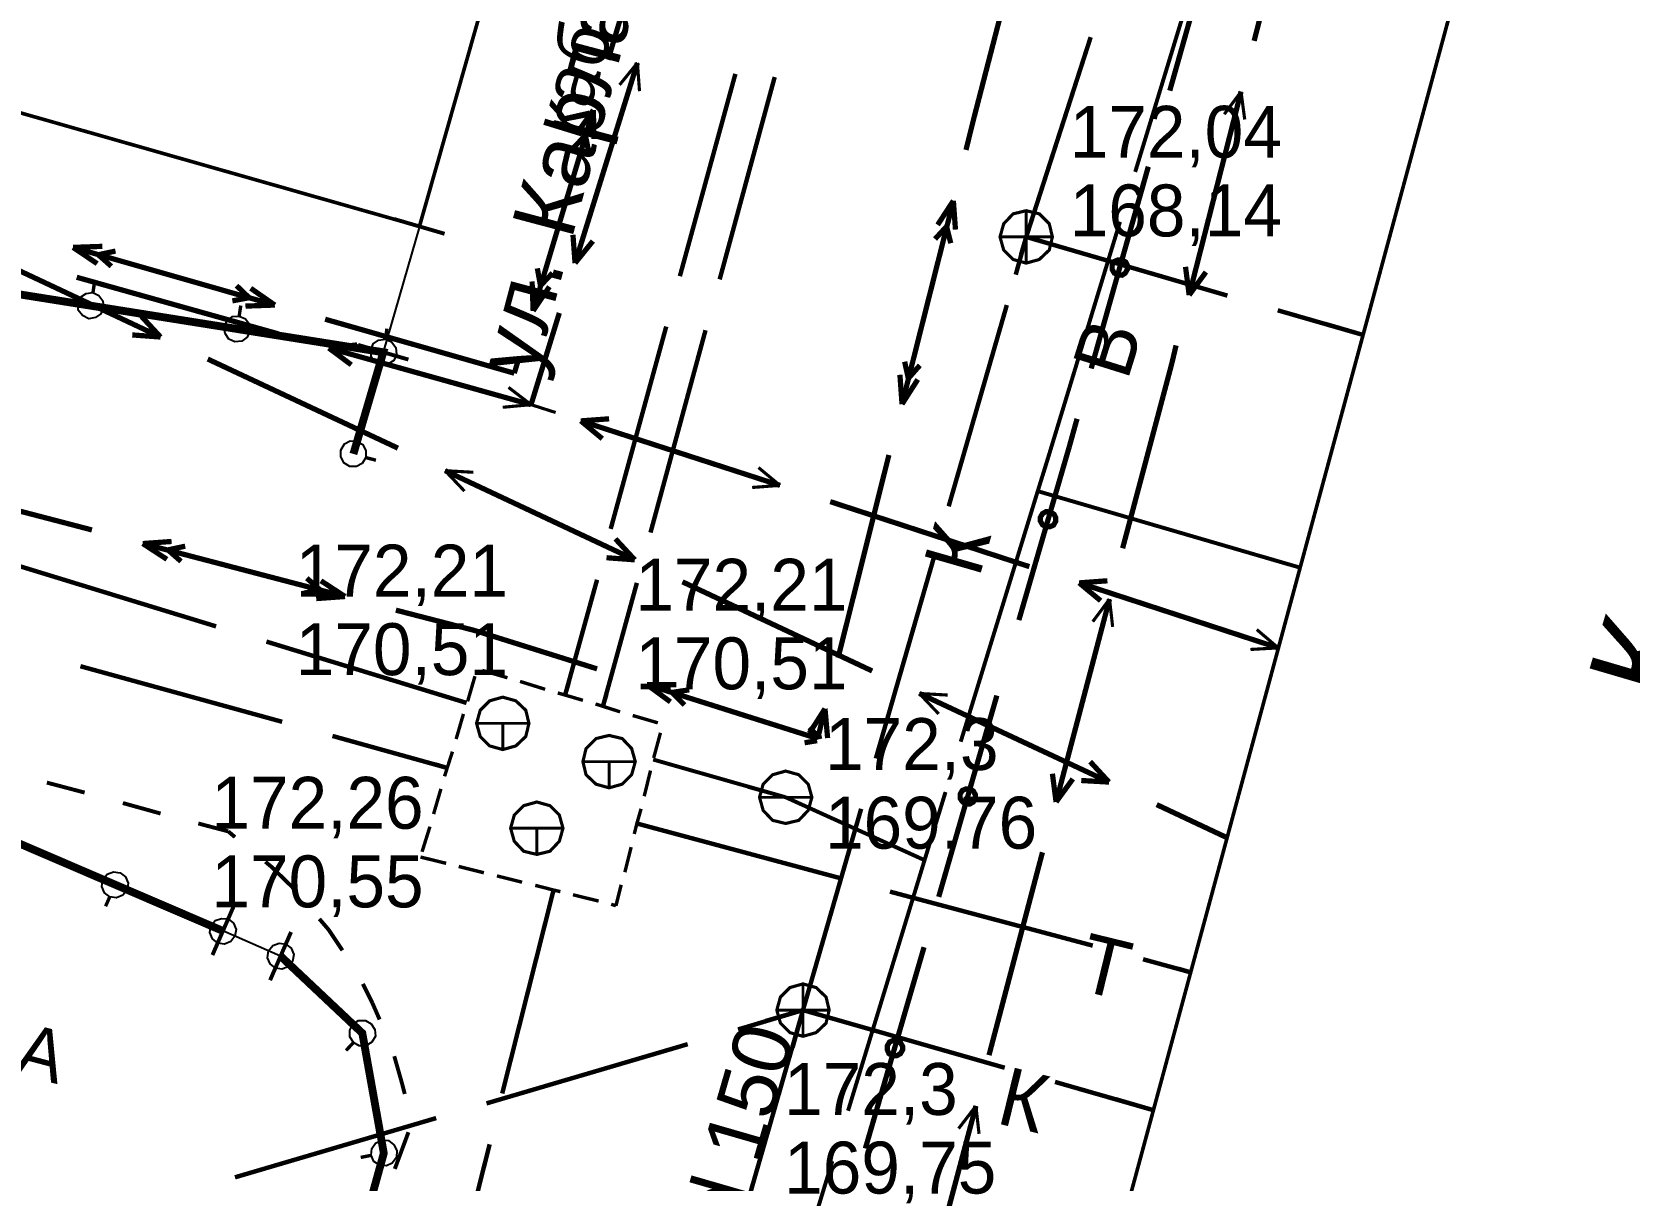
# Model space of a CAD drawing. Extents: x -2634 to -2115, y -2142 to -1393.
# Drawn here: x -2388.93 to -2358.45, y -1928.02 to -1906.12 of the extents above; entities that cross this region are included whole.
import ezdxf

# ---------------------------------------------------------------- set-up
doc = ezdxf.new("R2010")
doc.units = 0
doc.header["$MEASUREMENT"] = 0
for name, color, linetype in [('500_Дополн-Бордюры__п', 7, 'Continuous'), ('500_Дороги-Проезжие_ч', 7, 'Continuous'), ('500_Линии_-Линии_связ', 7, 'Continuous'), ('500_Линии_-Электрокаб', 7, 'Continuous'), ('500_Огражд-Ограждения', 7, 'Continuous'), ('500_Строен-Здания', 7, 'Continuous'), ('500_Трубоп-Водопровод', 7, 'Continuous'), ('500_Трубоп-Канализаци', 7, 'Continuous'), ('500_Трубоп-Смотровые_', 7, 'Continuous'), ('500_Трубоп-Сооружения', 7, 'Continuous'), ('500_Трубоп-Теплосети', 7, 'Continuous'), ('ЗАЯВКИ-Условные_з', 7, 'Continuous')]:
    doc.layers.add(name, color=color, linetype=linetype)
doc.styles.add('TARIAL', font='Arial')

msp = doc.modelspace()

# ---------------------------------------------------------------- linework, layer by layer
at = {"layer": '500_Дополн-Бордюры__п', "color": 1, "const_width": 0.075}
for points in [[(-2388.65, -1920.44), (-2387.93, -1920.63)], [(-2387.2, -1920.83), (-2386.48, -1921.03)], [(-2385.76, -1921.22), (-2385.19, -1921.37)], [(-2385.19, -1921.37), (-2385.06, -1921.48)], [(-2384.48, -1921.95), (-2384.36, -1922.05)], [(-2384.36, -1922.05), (-2383.97, -1922.43)], [(-2383.97, -1922.43), (-2383.94, -1922.47)], [(-2383.45, -1923.04), (-2383.27, -1923.25)], [(-2383.27, -1923.25), (-2383.01, -1923.64)], [(-2382.62, -1924.28), (-2382.44, -1924.64)], [(-2382.44, -1924.64), (-2382.3, -1924.96)], [(-2382.02, -1925.66), (-2381.88, -1926.15)], [(-2381.88, -1926.15), (-2381.82, -1926.38)], [(-2381.75, -1927.11), (-2382.01, -1927.81)]]:
    msp.add_lwpolyline(points, dxfattribs=at)
at = {"layer": '500_Линии_-Линии_связ', "color": 0, "const_width": 0.1}
for points in [[(-2366.13, -1903.39), (-2367.22, -1907.24)], [(-2367.63, -1908.69), (-2368.72, -1912.54)], [(-2368.99, -1913.5), (-2369.14, -1914.04)], [(-2369.14, -1914.04), (-2370.1, -1917.34)], [(-2370.52, -1918.78), (-2371.63, -1922.62)], [(-2371.91, -1923.58), (-2373.03, -1927.42)]]:
    msp.add_lwpolyline(points, dxfattribs=at)
for points in [[(-2368.03, -1910.65), (-2368.07, -1910.72), (-2368.13, -1910.76), (-2368.21, -1910.75), (-2368.28, -1910.72), (-2368.32, -1910.65), (-2368.32, -1910.57), (-2368.28, -1910.5), (-2368.21, -1910.47), (-2368.13, -1910.47), (-2368.06, -1910.51), (-2368.03, -1910.57)], [(-2369.4, -1915.46), (-2369.44, -1915.53), (-2369.51, -1915.56), (-2369.58, -1915.56), (-2369.65, -1915.52), (-2369.69, -1915.45), (-2369.69, -1915.38), (-2369.65, -1915.31), (-2369.58, -1915.27), (-2369.5, -1915.28), (-2369.43, -1915.32), (-2369.4, -1915.38)], [(-2370.93, -1920.74), (-2370.97, -1920.81), (-2371.04, -1920.85), (-2371.12, -1920.85), (-2371.18, -1920.8), (-2371.22, -1920.74), (-2371.22, -1920.66), (-2371.18, -1920.59), (-2371.11, -1920.56), (-2371.03, -1920.56), (-2370.97, -1920.6), (-2370.93, -1920.67)], [(-2372.32, -1925.54), (-2372.36, -1925.61), (-2372.43, -1925.65), (-2372.51, -1925.65), (-2372.58, -1925.61), (-2372.61, -1925.54), (-2372.61, -1925.46), (-2372.57, -1925.39), (-2372.5, -1925.36), (-2372.43, -1925.36), (-2372.36, -1925.4), (-2372.32, -1925.47)]]:
    msp.add_lwpolyline(points, close=True, dxfattribs=at)
at = {"layer": '500_Линии_-Электрокаб', "color": 1}
for points, const_width in [([(-2364.62, -1902.42), (-2365.61, -1906.29)], 0.1), ([(-2377.38, -1906.71), (-2378.57, -1910.53)], 0.1), ([(-2377.38, -1906.71), (-2377.72, -1907.13)], 0.06), ([(-2377.38, -1906.71), (-2377.34, -1907.25)], 0.06), ([(-2365.86, -1907.26), (-2366.85, -1911.14)], 0.1), ([(-2365.86, -1907.26), (-2366.18, -1907.69)], 0.06), ([(-2365.86, -1907.26), (-2365.79, -1907.79)], 0.06), ([(-2378.61, -1909.99), (-2378.57, -1910.53)], 0.1), ([(-2378.23, -1910.11), (-2378.57, -1910.53)], 0.1), ([(-2390.1, -1910.24), (-2386.48, -1911.94)], 0.1), ([(-2384.23, -1911.88), (-2388.08, -1910.8)], 0.1), ([(-2366.92, -1910.6), (-2366.85, -1911.14)], 0.1), ([(-2366.53, -1910.7), (-2366.85, -1911.14)], 0.1), ([(-2386.85, -1911.54), (-2386.48, -1911.94)], 0.1), ([(-2378.87, -1911.48), (-2379.41, -1913.23)], 0.1), ([(-2387.02, -1911.9), (-2386.48, -1911.94)], 0.1), ([(-2385.58, -1912.36), (-2381.95, -1914.06)], 0.1), ([(-2382.73, -1912.09), (-2383.27, -1912.15)], 0.1), ([(-2379.41, -1913.23), (-2383.27, -1912.15)], 0.1), ([(-2382.84, -1912.47), (-2383.27, -1912.15)], 0.1), ([(-2367.1, -1912.1), (-2367.18, -1912.44)], 0.1), ([(-2367.18, -1912.44), (-2368.12, -1915.97)], 0.1), ([(-2379.41, -1913.23), (-2379.84, -1912.9)], 0.06), ([(-2379.41, -1913.23), (-2379.26, -1912.75)], 0.06), ([(-2379.41, -1913.23), (-2379.95, -1913.28)], 0.06), ([(-2379.41, -1913.23), (-2379.41, -1913.23)], 0.1), ([(-2379.41, -1913.23), (-2378.94, -1913.38)], 0.06), ([(-2377.92, -1913.5), (-2378.46, -1913.54)], 0.1), ([(-2374.66, -1914.77), (-2378.46, -1913.54)], 0.1), ([(-2378.05, -1913.88), (-2378.46, -1913.54)], 0.1), ([(-2381.05, -1914.49), (-2377.43, -1916.19)], 0.1), ([(-2374.66, -1914.77), (-2375.07, -1914.43)], 0.06), ([(-2381.05, -1914.49), (-2380.51, -1914.52)], 0.06), ([(-2381.05, -1914.49), (-2380.68, -1914.88)], 0.06), ([(-2374.66, -1914.77), (-2375.19, -1914.81)], 0.06), ([(-2369.9, -1916.32), (-2373.7, -1915.08)], 0.1), ([(-2377.8, -1915.79), (-2377.43, -1916.19)], 0.1), ([(-2377.97, -1916.15), (-2377.43, -1916.19)], 0.1), ([(-2376.52, -1916.61), (-2372.9, -1918.31)], 0.1), ([(-2368.41, -1916.59), (-2368.95, -1916.63)], 0.1), ([(-2365.15, -1917.87), (-2368.95, -1916.63)], 0.1), ([(-2368.54, -1916.97), (-2368.95, -1916.63)], 0.1), ([(-2368.37, -1916.94), (-2369.39, -1920.81)], 0.1), ([(-2368.37, -1916.94), (-2368.69, -1917.37)], 0.06), ([(-2368.37, -1916.94), (-2368.31, -1917.47)], 0.06), ([(-2365.15, -1917.87), (-2365.56, -1917.52)], 0.06), ([(-2365.15, -1917.87), (-2365.68, -1917.9)], 0.06), ([(-2372, -1918.74), (-2368.38, -1920.43)], 0.1), ([(-2372, -1918.74), (-2371.46, -1918.77)], 0.06), ([(-2372, -1918.74), (-2371.63, -1919.13)], 0.06), ([(-2369.46, -1920.27), (-2369.39, -1920.81)], 0.1), ([(-2368.74, -1920.04), (-2368.38, -1920.43)], 0.1), ([(-2369.07, -1920.37), (-2369.39, -1920.81)], 0.1), ([(-2368.91, -1920.4), (-2368.38, -1920.43)], 0.1), ([(-2367.47, -1920.86), (-2366.13, -1921.49)], 0.1), ([(-2366.13, -1921.49), (-2366.58, -1921.28)], 0.06), ([(-2369.65, -1921.77), (-2370.67, -1925.64)], 0.1), ([(-2370.92, -1926.61), (-2371.95, -1930.47)], 0.1), ([(-2370.92, -1926.61), (-2371.25, -1927.04)], 0.06), ([(-2370.92, -1926.61), (-2370.86, -1927.14)], 0.06)]:
    msp.add_lwpolyline(points, dxfattribs=dict(at, const_width=const_width))
at = {"layer": '500_Линии_-Электрокаб', "color": 12, "const_width": 0.1}
for points in [[(-2376.79, -1902.82), (-2377.94, -1906.65)], [(-2370.11, -1904.49), (-2370.95, -1907.73)], [(-2378.22, -1907.61), (-2379.37, -1911.44)], [(-2378.22, -1907.61), (-2378.54, -1908.06)], [(-2378.22, -1907.61), (-2378.21, -1908.16)], [(-2370.95, -1907.73), (-2371.11, -1908.37)], [(-2378.37, -1908.09), (-2378.6, -1908.33)], [(-2378.37, -1908.1), (-2378.31, -1908.41)], [(-2371.35, -1909.34), (-2372.33, -1913.22)], [(-2371.35, -1909.34), (-2371.65, -1909.8)], [(-2371.35, -1909.34), (-2371.31, -1909.89)], [(-2371.48, -1909.83), (-2371.7, -1910.07)], [(-2371.48, -1909.83), (-2371.4, -1910.15)], [(-2387.59, -1910.21), (-2388.15, -1910.23)], [(-2384.3, -1911.33), (-2388.15, -1910.23)], [(-2387.69, -1910.54), (-2388.15, -1910.23)], [(-2387.34, -1910.3), (-2387.67, -1910.37)], [(-2387.42, -1910.59), (-2387.67, -1910.37)], [(-2379.29, -1910.63), (-2379.23, -1910.96)], [(-2379, -1910.72), (-2379.23, -1910.96)], [(-2384.79, -1911.19), (-2385.03, -1910.96)], [(-2384.3, -1911.33), (-2384.76, -1911.01)], [(-2379.39, -1910.88), (-2379.37, -1911.44)], [(-2379.06, -1910.98), (-2379.37, -1911.44)], [(-2384.79, -1911.19), (-2385.11, -1911.25)], [(-2384.3, -1911.33), (-2384.86, -1911.35)], [(-2379.73, -1912.63), (-2383.34, -1911.6)], [(-2379.66, -1912.4), (-2379.73, -1912.63)], [(-2372.37, -1912.66), (-2372.33, -1913.22)], [(-2372.28, -1912.41), (-2372.21, -1912.73)], [(-2371.99, -1912.48), (-2372.21, -1912.73)], [(-2372.03, -1912.75), (-2372.33, -1913.22)], [(-2372.58, -1914.19), (-2373.55, -1918.06)], [(-2387.79, -1915.62), (-2391.66, -1914.61)], [(-2386.27, -1915.84), (-2386.82, -1915.88)], [(-2382.96, -1916.89), (-2386.82, -1915.88)], [(-2386.36, -1916.18), (-2386.82, -1915.88)], [(-2386.01, -1915.93), (-2386.34, -1916)], [(-2386.09, -1916.22), (-2386.34, -1916)], [(-2383.44, -1916.76), (-2383.69, -1916.54)], [(-2382.96, -1916.89), (-2383.42, -1916.59)], [(-2383.45, -1916.76), (-2383.76, -1916.83)], [(-2382.96, -1916.89), (-2383.51, -1916.93)], [(-2380.48, -1917.54), (-2381.99, -1917.15)], [(-2378.15, -1918.27), (-2380.48, -1917.54)], [(-2373.94, -1919.6), (-2377.2, -1918.57)], [(-2376.75, -1918.9), (-2377.2, -1918.57)], [(-2376.64, -1918.57), (-2377.2, -1918.57)], [(-2376.39, -1918.67), (-2376.72, -1918.72)], [(-2376.48, -1918.96), (-2376.72, -1918.72)], [(-2373.8, -1919.03), (-2374.1, -1919.5)], [(-2373.8, -1919.03), (-2373.94, -1919.6)], [(-2373.8, -1919.03), (-2373.75, -1919.59)], [(-2373.95, -1919.64), (-2374.19, -1919.68)], [(-2373.93, -1919.56), (-2374.1, -1919.39)], [(-2373.92, -1919.52), (-2373.98, -1919.59)], [(-2373.92, -1919.53), (-2373.9, -1919.61)]]:
    msp.add_lwpolyline(points, dxfattribs=at)
at = {"layer": '500_Огражд-Ограждения', "color": 0}
for points, const_width in [([(-2382.8, -1914.17), (-2382.23, -1912.23), (-2396.19, -1910.01), (-2397.99, -1911.28), (-2411.66, -1907.81)], 0.15), ([(-2382.02, -1909.69), (-2381.06, -1909.97)], 0.075), ([(-2387.74, -1910.89), (-2387.77, -1911.09)], 0.065), ([(-2384.95, -1911.34), (-2384.98, -1911.54)], 0.065), ([(-2382.16, -1911.78), (-2382.19, -1911.98)], 0.065), ([(-2381.75, -1912.37), (-2382.71, -1912.09)], 0.075), ([(-2382.37, -1914.29), (-2382.56, -1914.24)], 0.065), ([(-2385.29, -1923.27), (-2389.88, -1921.3)], 0.15), ([(-2387.53, -1922.8), (-2387.45, -1922.62)], 0.065), ([(-2385.49, -1923.73), (-2385.09, -1922.81)], 0.075), ([(-2383.99, -1923.29), (-2384.39, -1924.21)], 0.075), ([(-2385.47, -1923.69), (-2385.39, -1923.5)], 0.065), ([(-2383.08, -1930.62), (-2382.22, -1927.51), (-2382.63, -1925.22), (-2384.19, -1923.75)], 0.15), ([(-2384.37, -1924.16), (-2384.29, -1923.98)], 0.065), ([(-2382.94, -1925.55), (-2382.8, -1925.4)], 0.065), ([(-2382.66, -1927.59), (-2382.46, -1927.55)], 0.065)]:
    msp.add_lwpolyline(points, dxfattribs=dict(at, const_width=const_width))
at = {"layer": '500_Огражд-Ограждения', "color": 255}
for points in [[(-2381.54, -1909.83), (-2382.23, -1912.23)], [(-2384.19, -1923.75), (-2385.29, -1923.27)]]:
    msp.add_lwpolyline(points, dxfattribs=at)
at = {"layer": '500_Огражд-Ограждения', "color": 0}
for points in [[(-2387.77, -1911.09), (-2387.66, -1911.15), (-2387.58, -1911.25), (-2387.57, -1911.38), (-2387.62, -1911.5), (-2387.72, -1911.57), (-2387.85, -1911.59), (-2387.97, -1911.53), (-2388.05, -1911.43), (-2388.06, -1911.3), (-2388.01, -1911.18), (-2387.9, -1911.11)], [(-2384.98, -1911.54), (-2384.86, -1911.59), (-2384.79, -1911.69), (-2384.77, -1911.82), (-2384.83, -1911.94), (-2384.93, -1912.02), (-2385.06, -1912.03), (-2385.18, -1911.98), (-2385.25, -1911.87), (-2385.27, -1911.75), (-2385.21, -1911.63), (-2385.11, -1911.55)], [(-2382.19, -1911.98), (-2382.07, -1912.03), (-2381.99, -1912.14), (-2381.98, -1912.27), (-2382.03, -1912.39), (-2382.14, -1912.46), (-2382.27, -1912.48), (-2382.38, -1912.42), (-2382.46, -1912.32), (-2382.47, -1912.19), (-2382.42, -1912.07), (-2382.32, -1912)], [(-2382.56, -1914.24), (-2382.63, -1914.35), (-2382.74, -1914.41), (-2382.87, -1914.41), (-2382.98, -1914.34), (-2383.04, -1914.22), (-2383.04, -1914.1), (-2382.97, -1913.98), (-2382.86, -1913.92), (-2382.73, -1913.93), (-2382.62, -1913.99), (-2382.56, -1914.11)], [(-2387.45, -1922.62), (-2387.55, -1922.54), (-2387.6, -1922.42), (-2387.58, -1922.29), (-2387.5, -1922.19), (-2387.38, -1922.14), (-2387.25, -1922.16), (-2387.15, -1922.24), (-2387.1, -1922.36), (-2387.12, -1922.49), (-2387.2, -1922.59), (-2387.32, -1922.64)], [(-2385.39, -1923.5), (-2385.49, -1923.42), (-2385.54, -1923.3), (-2385.52, -1923.17), (-2385.44, -1923.07), (-2385.32, -1923.03), (-2385.19, -1923.04), (-2385.09, -1923.12), (-2385.04, -1923.24), (-2385.06, -1923.37), (-2385.14, -1923.47), (-2385.26, -1923.52)], [(-2384.29, -1923.98), (-2384.39, -1923.9), (-2384.44, -1923.78), (-2384.42, -1923.65), (-2384.34, -1923.55), (-2384.22, -1923.5), (-2384.09, -1923.52), (-2383.99, -1923.6), (-2383.94, -1923.72), (-2383.96, -1923.85), (-2384.04, -1923.95), (-2384.16, -1924)], [(-2382.8, -1925.4), (-2382.87, -1925.29), (-2382.87, -1925.16), (-2382.81, -1925.05), (-2382.7, -1924.98), (-2382.57, -1924.98), (-2382.46, -1925.04), (-2382.39, -1925.15), (-2382.38, -1925.28), (-2382.45, -1925.39), (-2382.56, -1925.46), (-2382.69, -1925.46)], [(-2382.46, -1927.55), (-2382.45, -1927.42), (-2382.38, -1927.32), (-2382.26, -1927.26), (-2382.13, -1927.27), (-2382.03, -1927.35), (-2381.97, -1927.46), (-2381.98, -1927.59), (-2382.06, -1927.7), (-2382.17, -1927.75), (-2382.3, -1927.74), (-2382.41, -1927.67)]]:
    msp.add_lwpolyline(points, close=True, dxfattribs=at)
at = {"layer": '500_Строен-Здания', "color": 0, "const_width": 0.07}
for points in [[(-2399.46, -1904.73), (-2381.54, -1909.83), (-2377.33, -1895.03), (-2394.64, -1890.1), (-2395.24, -1889.93)], [(-2351.47, -1938.7), (-2340.96, -1902.68), (-2347.38, -1900.8), (-2347.61, -1901.52), (-2348.6, -1901.25), (-2351.02, -1900.59), (-2359.83, -1898.21), (-2361.51, -1904.43), (-2369.37, -1933.48), (-2368.88, -1933.62)]]:
    msp.add_lwpolyline(points, close=True, dxfattribs=at)
at = {"layer": '500_Трубоп-Водопровод', "color": 94}
for points, const_width in [([(-2366.42, -1904.01), (-2367.88, -1908.79)], 0.075), ([(-2374.76, -1906.98), (-2375.81, -1910.84)], 0.085), ([(-2368.17, -1909.74), (-2369.63, -1914.53)], 0.075), ([(-2376.08, -1911.81), (-2377.13, -1915.67)], 0.085), ([(-2369.74, -1914.88), (-2369.52, -1914.17)], 0.075), ([(-2369.74, -1914.88), (-2371.21, -1919.66)], 0.075), ([(-2369.74, -1914.88), (-2364.94, -1916.28)], 0.075), ([(-2385.42, -1917.46), (-2389.24, -1916.29)], 0.085), ([(-2364.73, -1916.34), (-2365.45, -1916.13)], 0.075), ([(-2377.39, -1916.63), (-2378.04, -1918.99)], 0.085), ([(-2380.64, -1918.92), (-2384.46, -1917.75)], 0.085), ([(-2378.04, -1918.99), (-2377.97, -1918.75)], 0.085), ([(-2377.08, -1920), (-2374.55, -1920.72)], 0.075), ([(-2374.55, -1920.72), (-2375.27, -1920.52)], 0.075), ([(-2374.55, -1920.72), (-2371.9, -1921.92)], 0.075), ([(-2371.5, -1920.62), (-2371.9, -1921.92)], 0.075), ([(-2371.9, -1921.92), (-2371.68, -1921.2)], 0.075), ([(-2371.9, -1921.92), (-2372.58, -1921.61)], 0.075), ([(-2371.9, -1921.92), (-2373.36, -1926.7)], 0.075), ([(-2373.66, -1927.66), (-2375.12, -1932.44)], 0.075)]:
    msp.add_lwpolyline(points, dxfattribs=dict(at, const_width=const_width))
at = {"layer": '500_Трубоп-Канализаци', "color": 34, "const_width": 0.085}
for points in [[(-2369.96, -1910.03), (-2368.73, -1906.22)], [(-2369.96, -1910.03), (-2370.16, -1910.75)], [(-2370.06, -1910.37), (-2369.96, -1910.03)], [(-2369.96, -1910.03), (-2366.12, -1911.15)], [(-2371.44, -1915.17), (-2370.33, -1911.33)], [(-2365.16, -1911.43), (-2363.53, -1911.9)], [(-2363.53, -1911.9), (-2364.25, -1911.69)], [(-2372.83, -1919.98), (-2371.72, -1916.14)], [(-2374.22, -1924.78), (-2373.11, -1920.94)], [(-2375.46, -1925.15), (-2374.22, -1924.78)], [(-2375.31, -1928.56), (-2374.22, -1924.78)], [(-2374.22, -1924.78), (-2374.94, -1924.99)], [(-2374.22, -1924.78), (-2374.42, -1925.5)], [(-2374.22, -1924.78), (-2370.37, -1925.88)], [(-2380.26, -1926.56), (-2376.42, -1925.43)], [(-2369.41, -1926.15), (-2367.53, -1926.69)], [(-2367.53, -1926.69), (-2368.25, -1926.48)], [(-2385.06, -1927.97), (-2381.22, -1926.84)]]:
    msp.add_lwpolyline(points, dxfattribs=at)
at = {"layer": '500_Трубоп-Смотровые_', "color": 0, "const_width": 0.06}
for points in [[(-2369.96, -1909.53), (-2369.71, -1909.59), (-2369.52, -1909.78), (-2369.46, -1910.03), (-2369.52, -1910.28), (-2369.71, -1910.46), (-2369.96, -1910.53), (-2370.21, -1910.46), (-2370.39, -1910.28), (-2370.46, -1910.03), (-2370.39, -1909.78), (-2370.21, -1909.59)], [(-2379.95, -1918.81), (-2379.7, -1918.88), (-2379.51, -1919.06), (-2379.45, -1919.31), (-2379.51, -1919.56), (-2379.7, -1919.74), (-2379.95, -1919.81), (-2380.2, -1919.74), (-2380.38, -1919.56), (-2380.45, -1919.31), (-2380.38, -1919.06), (-2380.2, -1918.88)], [(-2377.92, -1919.54), (-2377.67, -1919.6), (-2377.49, -1919.79), (-2377.42, -1920.04), (-2377.49, -1920.29), (-2377.67, -1920.47), (-2377.92, -1920.54), (-2378.17, -1920.47), (-2378.36, -1920.29), (-2378.42, -1920.04), (-2378.36, -1919.79), (-2378.17, -1919.6)], [(-2374.55, -1920.22), (-2374.3, -1920.29), (-2374.12, -1920.47), (-2374.05, -1920.72), (-2374.12, -1920.97), (-2374.3, -1921.16), (-2374.55, -1921.22), (-2374.8, -1921.16), (-2374.98, -1920.97), (-2375.05, -1920.72), (-2374.98, -1920.47), (-2374.8, -1920.29)], [(-2379.3, -1920.81), (-2379.05, -1920.88), (-2378.87, -1921.06), (-2378.8, -1921.31), (-2378.87, -1921.56), (-2379.05, -1921.75), (-2379.3, -1921.81), (-2379.55, -1921.75), (-2379.73, -1921.56), (-2379.8, -1921.31), (-2379.73, -1921.06), (-2379.55, -1920.88)], [(-2374.22, -1924.28), (-2373.97, -1924.35), (-2373.78, -1924.53), (-2373.72, -1924.78), (-2373.78, -1925.03), (-2373.97, -1925.21), (-2374.22, -1925.28), (-2374.47, -1925.21), (-2374.65, -1925.03), (-2374.72, -1924.78), (-2374.65, -1924.53), (-2374.47, -1924.35)]]:
    msp.add_lwpolyline(points, close=True, dxfattribs=at)
at = {"layer": '500_Трубоп-Смотровые_', "color": 0, "const_width": 0.055}
for points in [[(-2369.96, -1910.53), (-2369.96, -1909.53)], [(-2370.46, -1910.03), (-2369.46, -1910.03)], [(-2380.45, -1919.31), (-2379.45, -1919.31)], [(-2379.95, -1919.81), (-2379.95, -1919.31)], [(-2378.42, -1920.04), (-2377.42, -1920.04)], [(-2377.92, -1920.54), (-2377.92, -1920.04)], [(-2375.05, -1920.72), (-2374.05, -1920.72)], [(-2379.8, -1921.31), (-2378.8, -1921.31)], [(-2379.3, -1921.81), (-2379.3, -1921.31)], [(-2374.22, -1925.28), (-2374.22, -1924.28)], [(-2374.72, -1924.78), (-2373.72, -1924.78)]]:
    msp.add_lwpolyline(points, dxfattribs=at)
at = {"layer": '500_Трубоп-Сооружения', "color": 0, "const_width": 0.065}
for points in [[(-2380.48, -1918.41), (-2380.62, -1918.89)], [(-2379.86, -1918.44), (-2380.34, -1918.3)], [(-2379.14, -1918.66), (-2379.62, -1918.51)], [(-2378.76, -1918.77), (-2378.9, -1918.73)], [(-2378.42, -1918.87), (-2378.76, -1918.77)], [(-2377.71, -1919.09), (-2378.18, -1918.94)], [(-2380.7, -1919.13), (-2380.84, -1919.61)], [(-2376.99, -1919.3), (-2377.47, -1919.16)], [(-2377.07, -1919.97), (-2376.94, -1919.49)], [(-2380.91, -1919.85), (-2381.01, -1920.16)], [(-2381.01, -1920.16), (-2381.06, -1920.32)], [(-2377.25, -1920.7), (-2377.13, -1920.21)], [(-2381.13, -1920.56), (-2381.27, -1921.04)], [(-2377.39, -1921.22), (-2377.31, -1920.94)], [(-2381.34, -1921.28), (-2381.49, -1921.76)], [(-2377.44, -1921.42), (-2377.39, -1921.22)], [(-2377.62, -1922.15), (-2377.5, -1921.67)], [(-2381.52, -1921.86), (-2381.03, -1921.98)], [(-2380.79, -1922.04), (-2380.31, -1922.16)], [(-2380.06, -1922.22), (-2379.58, -1922.34)], [(-2379.33, -1922.4), (-2378.98, -1922.49)], [(-2377.79, -1922.79), (-2377.69, -1922.39)], [(-2378.98, -1922.49), (-2378.85, -1922.52)], [(-2378.61, -1922.58), (-2378.12, -1922.7)], [(-2377.88, -1922.76), (-2377.79, -1922.79)]]:
    msp.add_lwpolyline(points, dxfattribs=at)
at = {"layer": '500_Трубоп-Теплосети', "color": 174, "const_width": 0.085}
for points in [[(-2375.51, -1906.92), (-2376.57, -1910.78)], [(-2376.83, -1911.74), (-2377.89, -1915.6)], [(-2378.15, -1916.57), (-2378.76, -1918.77)], [(-2388.01, -1918.22), (-2384.16, -1919.28)], [(-2378.76, -1918.77), (-2378.69, -1918.53)], [(-2383.2, -1919.55), (-2381.01, -1920.16)], [(-2381.01, -1920.16), (-2381.25, -1920.09)], [(-2377.39, -1921.22), (-2373.52, -1922.26)], [(-2378.98, -1922.49), (-2379.96, -1926.37)], [(-2372.56, -1922.52), (-2368.69, -1923.55)], [(-2367.73, -1923.81), (-2366.82, -1924.06)], [(-2366.82, -1924.06), (-2367.06, -1923.99)], [(-2380.2, -1927.34), (-2381.18, -1931.22)]]:
    msp.add_lwpolyline(points, dxfattribs=at)

# ---------------------------------------------------------------- texts
at = {"layer": '500_Дороги-Проезжие_ч', "color": 0}
msp.add_text('А', height=0.99, rotation=345.26, dxfattribs=at).set_placement((-2389.3, -1925.97))
at = {"layer": '500_Линии_-Электрокаб', "color": 0, "style": 'TARIAL'}
msp.add_text(' каб  6 кВ', height=0.99, rotation=72.9, dxfattribs=at).set_placement((-2378.59, -1908.57))
at = {"layer": '500_Строен-Здания', "color": 5}
msp.add_text('К', height=1.73, rotation=73.66, dxfattribs=at).set_placement((-2357.6, -1918.93))
at = {"layer": '500_Трубоп-Водопровод', "color": 94}
msp.add_text('В', height=1.11, rotation=72.65, dxfattribs=at).set_placement((-2368.03, -1912.79))
at = {"layer": '500_Трубоп-Канализаци', "color": 14}
for rotation, p in [(73.93, (-2370.86, -1916.55)), (346.2, (-2370.56, -1926.93))]:
    msp.add_text('К', height=1.11, rotation=rotation, dxfattribs=at).set_placement(p)
at = {"layer": '500_Трубоп-Канализаци', "color": 14, "style": 'TARIAL'}
msp.add_text('кер.   d 150 ', height=1.11, rotation=73.89, dxfattribs=at).set_placement((-2376.58, -1932.95))
at = {"layer": '500_Трубоп-Смотровые_', "color": 5}
for s, p in [('172,04', (-2369.13, -1908.52)), ('168,14', (-2369.13, -1910.02)), ('172,21', (-2383.9, -1916.89)), ('172,21', (-2377.42, -1917.16)), ('170,51', (-2383.9, -1918.39)), ('170,51', (-2377.42, -1918.66)), ('172,3', (-2373.8, -1920.2)), ('172,26', (-2385.51, -1921.32)), ('169,76', (-2373.8, -1921.7)), ('170,55', (-2385.51, -1922.82)), ('172,3', (-2374.58, -1926.78)), ('169,75', (-2374.58, -1928.28))]:
    msp.add_text(s, height=0.99, dxfattribs=at).set_placement(p)
at = {"layer": '500_Трубоп-Теплосети', "color": 174}
msp.add_text('Т', height=1.11, rotation=346.26, dxfattribs=at).set_placement((-2369.02, -1924.38))
at = {"layer": 'ЗАЯВКИ-Условные_з', "color": 0, "style": 'TARIAL'}
msp.add_text('ул. Карла Маркса', height=1.19, rotation=75.1, dxfattribs=at).set_placement((-2379.34, -1912.74))

doc.saveas('drawing.dxf')
